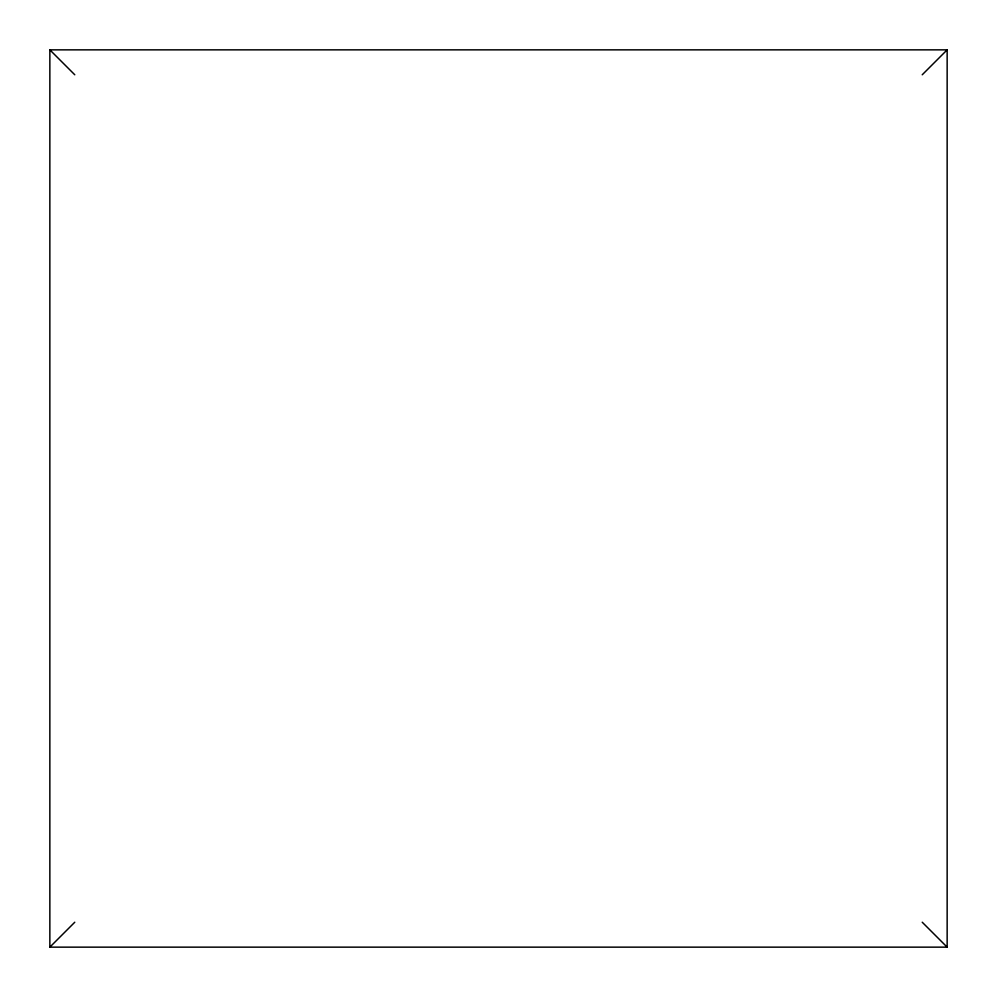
<?xml version="1.0" encoding="UTF-8"?>
<svg xmlns="http://www.w3.org/2000/svg" width="997" height="997" viewBox="0 0 997 997"><rect width="100%" height="100%" fill="white"/><g stroke="black" fill="none" stroke-linecap="round" stroke-linejoin="round"><path stroke-width="1.5" d="M49.85 947.15L49.85 49.85L947.15 49.85L947.15 947.15L49.85 947.15L74.775 922.225M922.225 74.775L947.15 49.85M49.85 49.85L74.775 74.775M922.225 922.225L947.15 947.15"/></g></svg>
